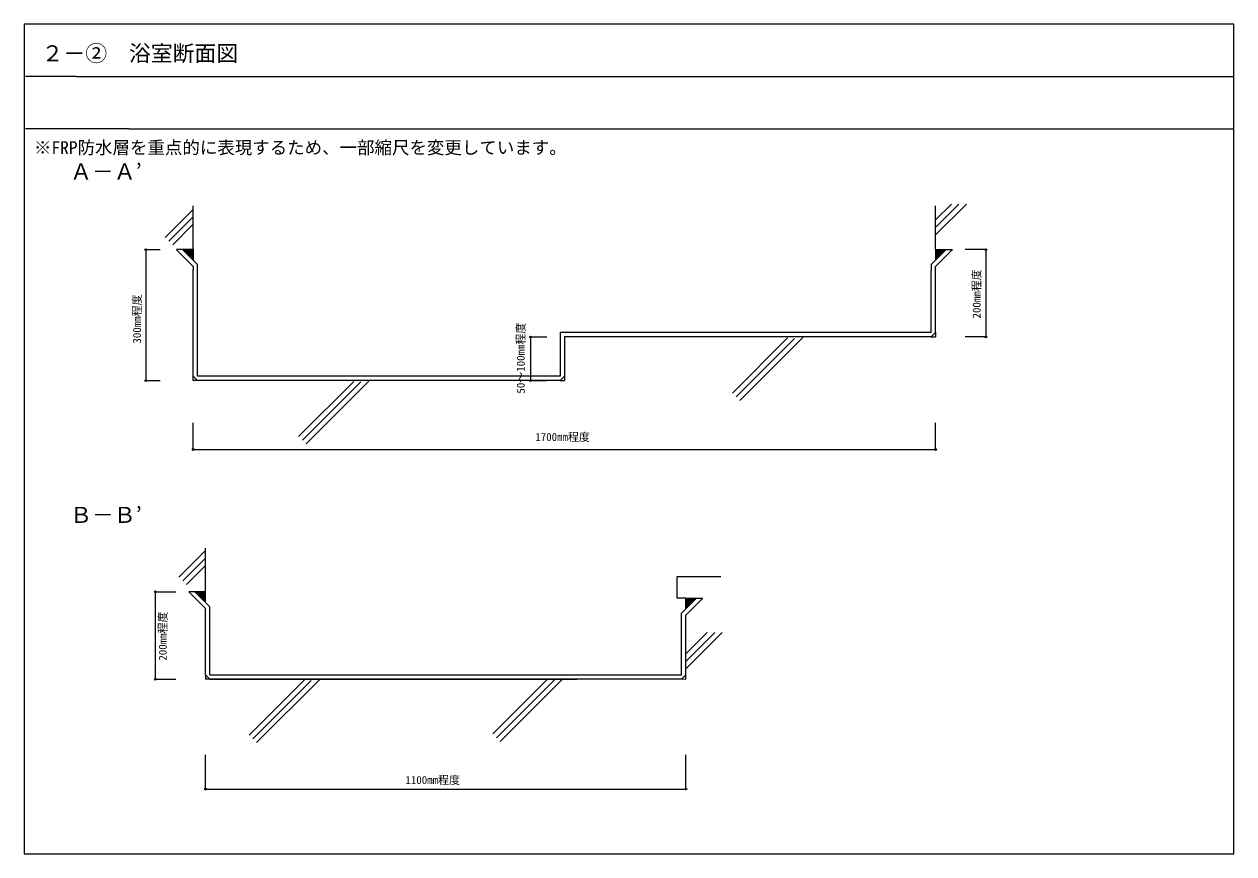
# Model space of a CAD drawing. Units: millimetres, scale not verified, with parts at other scales. Extents: x -1382 to 1388, y -946 to 954.
import ezdxf
from ezdxf.enums import TextEntityAlignment as Align

# ---------------------------------------------------------------- set-up
doc = ezdxf.new("R2010")
doc.units = ezdxf.units.MM
doc.header["$LTSCALE"] = 10
doc.header["$PDMODE"] = 32
doc.header["$PDSIZE"] = 4
for name, color, linetype in [('0-1_Raster', 6, 'Continuous'), ('0-2_設備', 4, 'Continuous'), ('0-3_Defpoints', 6, 'Continuous')]:
    doc.layers.add(name, color=color, linetype=linetype)
doc.layers.add('1-0', color=6, linetype='Continuous', lineweight=18)
doc.styles.add('ＭＳ ゴシック', font='')
doc.styles.get('ＭＳ ゴシック').set_extended_font_data('MS Gothic')

msp = doc.modelspace()

# ---------------------------------------------------------------- linework, layer by layer
at = {"layer": '0-1_Raster', "color": 4}
for p, q in [((-1058.84, 465.89), (-994.7, 530.04)), ((705.3, 505.81), (741.8, 542.31)), ((705.96, 472.53), (775.74, 542.31)), ((706.46, 490), (758.77, 542.31)), ((-1050.36, 457.41), (-994.7, 513.07)), ((-1041.87, 448.92), (-994.7, 496.1)), ((240.05, 109.36), (366.45, 235.76)), ((248.53, 100.87), (382.21, 234.55)), ((257.02, 92.39), (400.97, 236.34)), ((-753.36, 9.81), (-626.96, 136.21)), ((-744.87, 1.33), (-611.2, 135)), ((-736.39, -7.16), (-592.44, 136.79))]:
    msp.add_line(p, q, dxfattribs=at)
at = {"layer": '0-1_Raster'}
for p, q in [((-994.7, 437.9), (-994.7, 537.9)), ((705.3, 437.9), (705.3, 537.9)), ((-994.7, 437.9), (-994.7, 413.6)), ((705.3, 437.9), (705.3, 413.6)), ((-994.7, 400.12), (-994.7, 392.21)), ((705.3, 247.9), (705.3, 400.12)), ((-994.7, 137.9), (-994.7, 352.69)), ((695.3, 237.9), (-144.7, 237.9)), ((-144.7, 237.9), (-144.7, 137.9)), ((695.3, 237.9), (705.3, 247.9)), ((695.3, 237.9), (705.3, 237.9)), ((705.3, 247.9), (705.3, 237.9)), ((-994.7, 147.9), (-984.7, 137.9)), ((-154.7, 137.9), (-144.7, 147.9)), ((-154.7, 137.9), (-994.7, 137.9)), ((-154.7, 137.9), (-144.7, 137.9))]:
    msp.add_line(p, q, dxfattribs=at)
at = {"layer": '0-1_Raster', "color": 7}
for p, q in [((-994.7, 437.9), (-1032.93, 437.9)), ((705.3, 437.9), (743.53, 437.9)), ((-984.7, 147.9), (-984.7, 355.41)), ((695.3, 247.9), (695.3, 355.41)), ((-154.7, 147.9), (-984.7, 147.9))]:
    msp.add_line(p, q, dxfattribs=at)
msp.add_lwpolyline([(695.3, 247.9), (-154.7, 247.9), (-154.7, 147.9)], dxfattribs=at)
at = {"layer": '0-2_設備'}
for p, q in [((-1103.31, 437.9), (-1103.31, 137.9)), ((-1103.31, 437.9), (-1070.22, 437.9)), ((820.48, 437.9), (773.14, 437.9)), ((820.48, 437.9), (820.48, 237.9)), ((-222.3, 237.9), (-222.3, 137.9)), ((-222.3, 237.9), (-184.81, 237.9)), ((820.48, 237.9), (773.14, 237.9)), ((-1103.31, 137.9), (-1070.22, 137.9)), ((-222.3, 137.9), (-184.81, 137.9)), ((-994.7, -19.73), (-994.7, 41.56)), ((705.3, -19.73), (705.3, 41.56)), ((-994.7, -19.73), (705.3, -19.73)), ((-1081.63, -345.71), (-1034.29, -345.71)), ((-1081.63, -345.71), (-1081.63, -545.71)), ((-1081.63, -545.71), (-1034.29, -545.71)), ((-966.46, -797.5), (-966.46, -719.28)), ((133.54, -797.5), (133.54, -719.28)), ((-966.46, -797.5), (133.54, -797.5))]:
    msp.add_line(p, q, dxfattribs=at)
at = {"layer": '0-2_設備', "color": 7}
for p, q in [((-1032.93, 437.9), (-1031.21, 435.97)), ((-995.36, 400.12), (-1031.21, 435.97)), ((695.3, 403.6), (729.61, 437.9)), ((705.96, 400.12), (741.81, 435.97)), ((743.53, 437.9), (741.81, 435.97)), ((695.3, 403.6), (695.3, 390.38)), ((695.3, 376.59), (695.3, 390.38)), ((695.3, 355.41), (695.3, 376.59))]:
    msp.add_line(p, q, dxfattribs=at)
at = {"layer": '0-2_設備', "color": 6}
for p, q in [((-994.7, 373.18), (-994.7, 392.21)), ((-994.7, 352.69), (-994.7, 373.18))]:
    msp.add_line(p, q, dxfattribs=at)
at = {"layer": '0-2_設備', "color": 7}
msp.add_lwpolyline([(-984.7, 355.41), (-984.7, 403.6), (-1019, 437.9)], dxfattribs=at)
at = {"layer": '0-2_設備'}
for p in [(-1103.31, 437.9), (820.48, 437.9), (-222.3, 237.9), (820.48, 237.9), (-1103.31, 137.9), (-222.3, 137.9), (-1081.63, -345.71), (-1081.63, -545.71), (-966.46, -797.5), (133.54, -797.5)]:
    msp.add_point(p, dxfattribs=at)
at = {"layer": '0-2_設備', "color": 7}
for p in [(-994.7, -19.73), (705.3, -19.73)]:
    msp.add_point(p, dxfattribs=at)
for points in [[(-1019, 437.9), (-994.7, 413.6), (-994.7, 437.9)], [(705.3, 413.6), (729.61, 437.9), (705.3, 437.9)], [(-966.46, -345.71), (-966.46, -370.02), (-990.76, -345.71)], [(133.54, -360.5), (133.54, -384.81), (157.85, -360.5)]]:
    msp.add_solid(points, dxfattribs=at)
at = {"layer": '0-3_Defpoints'}
for p, q in [((-966.46, -345.71), (-966.46, -245.71)), ((-966.46, -370.02), (-966.46, -345.71)), ((-966.46, -535.71), (-966.46, -384.16)), ((133.54, -360.5), (133.54, -384.81)), ((133.54, -384.81), (133.54, -360.5)), ((133.54, -545.71), (133.54, -398.95)), ((-966.46, -535.71), (-966.46, -545.71)), ((-956.46, -545.71), (-966.46, -535.71)), ((-956.46, -545.71), (-966.46, -545.71)), ((123.54, -545.71), (-966.46, -545.71)), ((-956.46, -545.71), (-116.46, -545.71)), ((122.09, -545.38), (133.54, -545.71)), ((123.54, -545.71), (133.54, -535.71))]:
    msp.add_line(p, q, dxfattribs=at)
at = {"layer": '0-3_Defpoints', "color": 4}
for p, q in [((-1027.42, -311.92), (-966.46, -250.95)), ((-1018.94, -320.4), (-966.85, -268.32)), ((-1010.45, -328.89), (-966.85, -285.29)), ((131.91, -489.65), (182.48, -439.07)), ((132.45, -523.05), (216.43, -439.07)), ((132.92, -505.61), (199.46, -439.07)), ((-866.72, -673.95), (-740.33, -547.55)), ((-858.24, -682.43), (-724.57, -548.76)), ((-849.75, -690.92), (-705.8, -546.97)), ((-308.81, -671.37), (-182.41, -544.97)), ((-300.32, -679.85), (-166.65, -546.18)), ((-291.84, -688.34), (-147.88, -544.38))]:
    msp.add_line(p, q, dxfattribs=at)
at = {"layer": '0-3_Defpoints', "color": 7}
for p, q in [((-1002.97, -347.65), (-965.99, -384.63)), ((-990.76, -345.71), (-956.46, -380.02)), ((-956.46, -535.71), (-956.46, -380.02)), ((170.05, -362.44), (133.54, -398.95)), ((123.54, -535.71), (123.54, -394.81)), ((-956.46, -535.71), (123.54, -535.71))]:
    msp.add_line(p, q, dxfattribs=at)
at = {"layer": '0-3_Defpoints'}
msp.add_lwpolyline([(133.54, -360.5), (113.54, -360.5), (113.54, -310.5), (213.54, -310.5)], dxfattribs=at)
at = {"layer": '0-3_Defpoints', "color": 7}
for points in [[(-966.46, -345.71), (-1004.69, -345.71), (-1002.97, -347.65)], [(133.54, -360.5), (157.85, -360.5), (123.54, -394.81)], [(133.54, -360.5), (171.77, -360.5), (170.05, -362.44)]]:
    msp.add_lwpolyline(points, dxfattribs=at)
at = {"layer": '1-0'}
for p, q in [((-1261.88, 834.22), (-1378.91, 834.22)), ((-1261.88, 834.22), (1268.1, 834.22)), ((1268.1, 834.22), (1388.1, 834.22)), ((-1141.88, 714.22), (-1378.91, 714.22)), ((-1141.88, 714.22), (1148.1, 714.22)), ((1148.1, 714.22), (1387.3, 714.22))]:
    msp.add_line(p, q, dxfattribs=at)
msp.add_lwpolyline([(-1381.88, -945.76), (1388.1, -945.76), (1388.1, 954.22), (-1381.88, 954.22)], close=True, dxfattribs=at)

# ---------------------------------------------------------------- texts
at = {"layer": '0-2_設備', "color": 7, "style": 'ＭＳ ゴシック'}
for s, height, p in [('※FRP防水層を重点的に表現するため、一部縮尺を変更しています。', 29.33, (-1359.54, 648.19)), ('Ａ－Ａ’', 36.66, (-1276.68, 587.51)), ('Ｂ－Ｂ’', 36.66, (-1276.68, -198.9))]:
    msp.add_text(s, height=height, dxfattribs=at).set_placement(p, align=Align.BOTTOM_LEFT)
at = {"layer": '0-2_設備', "style": 'ＭＳ ゴシック'}
for s, p in [('200㎜程度', (813.79, 280.22)), ('300㎜程度', (-1108.85, 222.7)), ('50～100㎜程度', (-230.13, 108.23)), ('200㎜程度', (-1049.95, -503.39))]:
    msp.add_text(s, height=18.33, rotation=90, dxfattribs=at).set_placement(p, align=Align.BOTTOM_LEFT)
for s, p in [('1700㎜程度', (-211.47, -5.87)), ('1100㎜程度', (-508.91, -791.47))]:
    msp.add_text(s, height=18.33, dxfattribs=at).set_placement(p, align=Align.BOTTOM_LEFT)
at = {"layer": '1-0', "color": 7, "style": 'ＭＳ ゴシック'}
msp.add_text('２－②\u3000浴室断面図', height=36.66, dxfattribs=at).set_placement((-1341.93, 858.16), align=Align.BOTTOM_LEFT)

doc.saveas('drawing.dxf')
